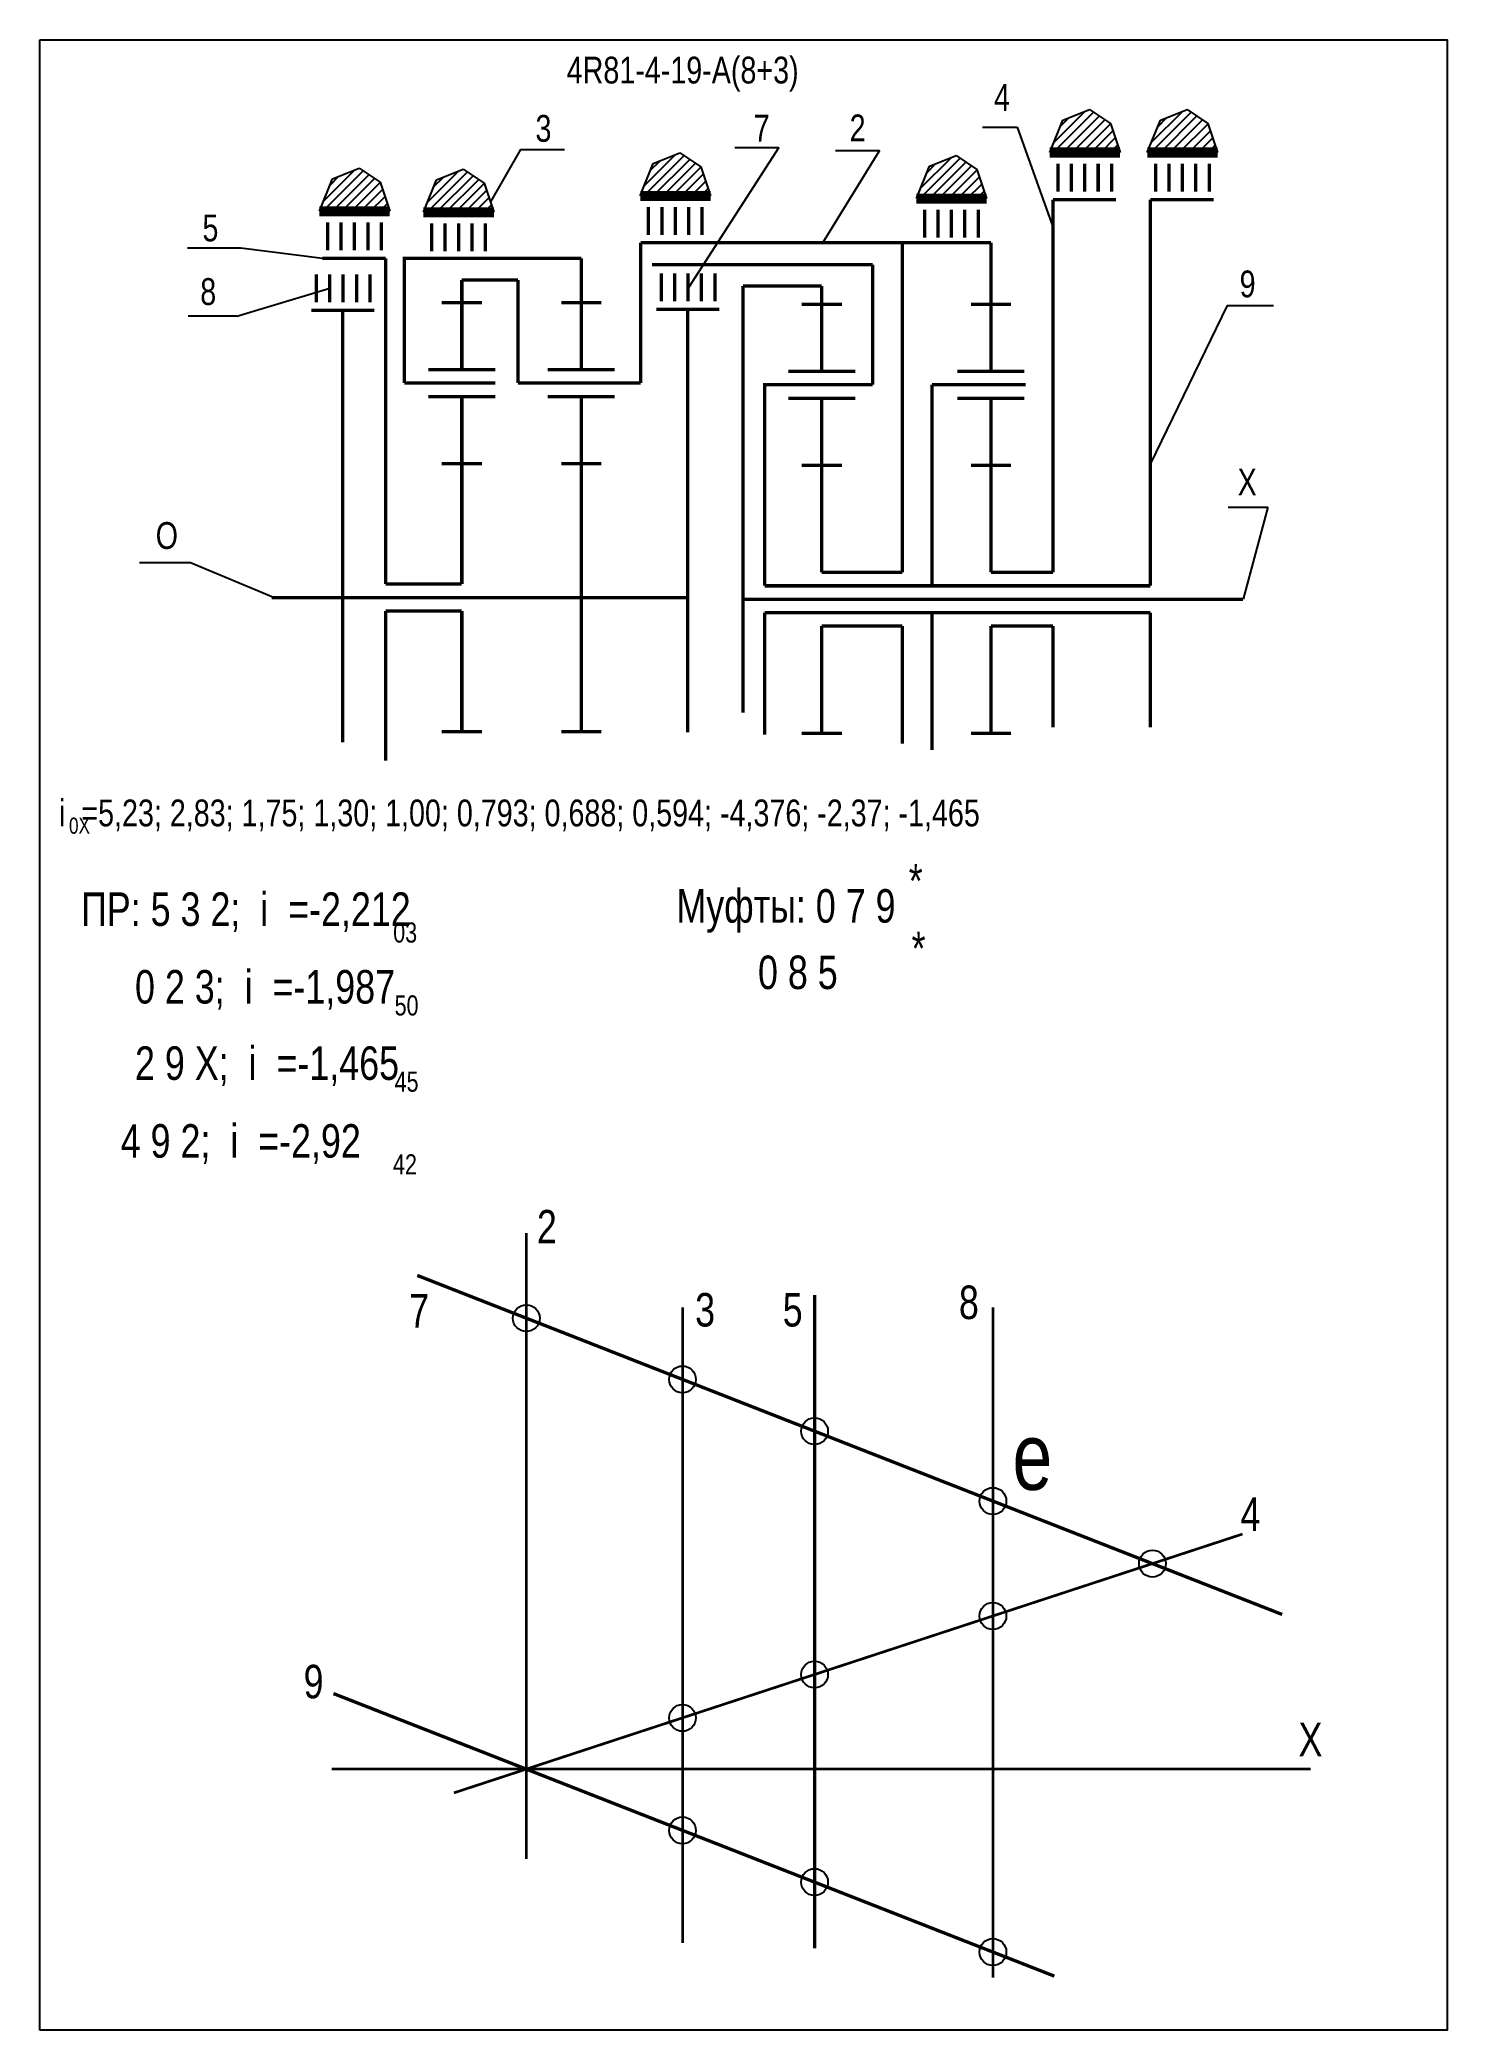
# Model space of a CAD drawing. Extents: x -352 to -142, y 153 to 450.
import ezdxf

# ---------------------------------------------------------------- set-up
doc = ezdxf.new("R2010")
doc.units = 0
doc.header["$LTSCALE"] = 15
doc.layers.get('0').update_dxf_attribs({"linetype": 'CONTINUOUS'})
doc.layers.add('DIM', color=92, linetype='CONTINUOUS')
doc.layers.add('MAIN', color=5, linetype='CONTINUOUS')
doc.styles.add('AMK', font='amk.shx', dxfattribs={"width": 0.8})

msp = doc.modelspace()

# ---------------------------------------------------------------- hatches: boundary and pattern name
at = {"layer": 'DIM'}
h = msp.add_hatch(dxfattribs=at)
h.set_pattern_fill('_USER', color=0, angle=45, style=0, pattern_type=0)
h.set_pattern_definition([(45, (50.501, 7.3508), (-0.7071068, 0.7071068), [])])
h.paths.add_polyline_path([(-199.79, 437.87), (-201.74, 433.05), (-191.24, 433.05), (-192.69, 437.37), (-195.81, 439.49)])
h = msp.add_hatch(dxfattribs=at)
h.set_pattern_fill('_USER', color=0, angle=45, style=0, pattern_type=0)
h.set_pattern_definition([(45, (65.0632, 7.3508), (-0.7071068, 0.7071068), [])])
h.paths.add_polyline_path([(-185.23, 437.87), (-187.18, 433.05), (-176.68, 433.05), (-178.13, 437.37), (-181.24, 439.49)])
h = msp.add_hatch(dxfattribs=at)
h.set_pattern_fill('_USER', color=0, angle=45, style=0, pattern_type=0)
h.set_pattern_definition([(45, (-58.4769, -1.4102), (-0.7071068, 0.7071068), [])])
h.paths.add_polyline_path([(-308.77, 429.11), (-310.72, 424.29), (-300.22, 424.29), (-301.67, 428.61), (-304.78, 430.73)])
h = msp.add_hatch(dxfattribs=at)
h.set_pattern_fill('_USER', color=0, angle=45, style=0, pattern_type=0)
h.set_pattern_definition([(45, (-10.6031, 0.8762), (-0.7071068, 0.7071068), [])])
h.paths.add_polyline_path([(-260.9, 431.39), (-262.84, 426.57), (-252.35, 426.57), (-253.8, 430.9), (-256.91, 433.01)])
h = msp.add_hatch(dxfattribs=at)
h.set_pattern_fill('_USER', color=0, angle=45, style=0, pattern_type=0)
h.set_pattern_definition([(45, (30.5967, 0.4767), (-0.7071068, 0.7071068), [])])
h.paths.add_polyline_path([(-219.7, 431), (-221.64, 426.18), (-211.15, 426.18), (-212.6, 430.5), (-215.71, 432.61)])
h = msp.add_hatch(dxfattribs=at)
h.set_pattern_fill('_USER', color=0, angle=45, style=0, pattern_type=0)
h.set_pattern_definition([(45, (-42.9382, -1.5655), (-0.7071068, 0.7071068), [])])
h.paths.add_polyline_path([(-293.23, 428.95), (-295.18, 424.13), (-284.68, 424.13), (-286.13, 428.46), (-289.25, 430.57)])

# ---------------------------------------------------------------- linework, layer by layer
at = {"const_width": 0.4}
for points in [[(-279.84, 271.84), (-279.84, 178.43)], [(-256.53, 260.74), (-256.53, 165.87)], [(-210.22, 260.74), (-210.22, 160.71)], [(-290.64, 188.28), (-172.97, 226.9)]]:
    msp.add_lwpolyline(points, dxfattribs=at)
at = {"layer": 'DIM', "color": 0}
for p, q in [((-211.79, 436.85), (-206.6, 436.85)), ((-206.6, 436.85), (-201.27, 421.94)), ((-201.74, 433.05), (-199.79, 437.87)), ((-199.79, 437.87), (-195.81, 439.49)), ((-195.81, 439.49), (-192.69, 437.37)), ((-192.69, 437.37), (-191.24, 433.05)), ((-187.18, 433.05), (-185.23, 437.87)), ((-185.23, 437.87), (-181.24, 439.49)), ((-181.24, 439.49), (-178.13, 437.37)), ((-178.13, 437.37), (-176.68, 433.05)), ((-242.17, 433.8), (-255.6, 412.94)), ((-248.74, 433.8), (-242.17, 433.8)), ((-308.77, 429.11), (-304.78, 430.73)), ((-304.78, 430.73), (-301.67, 428.61)), ((-280.72, 433.51), (-285.17, 425.67)), ((-280.72, 433.51), (-274.15, 433.51)), ((-262.84, 426.57), (-260.9, 431.39)), ((-260.9, 431.39), (-256.91, 433.01)), ((-256.91, 433.01), (-253.8, 430.9)), ((-253.8, 430.9), (-252.35, 426.57)), ((-227.12, 433.34), (-235.75, 419.35)), ((-233.69, 433.34), (-227.12, 433.34)), ((-221.64, 426.18), (-219.7, 431)), ((-219.7, 431), (-215.71, 432.61)), ((-215.71, 432.61), (-212.6, 430.5)), ((-200.49, 432.86), (-193.57, 432.86)), ((-185.92, 432.86), (-179.01, 432.86)), ((-310.72, 424.29), (-308.77, 429.11)), ((-301.67, 428.61), (-300.22, 424.29)), ((-295.18, 424.13), (-293.23, 428.95)), ((-293.23, 428.95), (-289.25, 430.57)), ((-289.25, 430.57), (-286.13, 428.46)), ((-286.13, 428.46), (-284.68, 424.13)), ((-212.6, 430.5), (-211.15, 426.18)), ((-261.59, 426.39), (-254.68, 426.39)), ((-220.39, 425.99), (-213.48, 425.99)), ((-330.38, 418.82), (-322.43, 418.82)), ((-322.43, 418.82), (-310.25, 417.27)), ((-323.01, 408.61), (-309.17, 412.8)), ((-175.25, 410.22), (-186.71, 386.64)), ((-175.25, 410.22), (-168.33, 410.22)), ((-323.01, 408.61), (-330.27, 408.61)), ((-175.09, 380.14), (-169.18, 380.14)), ((-169.18, 380.14), (-172.89, 366.39)), ((-329.94, 371.82), (-337.55, 371.82)), ((-317.54, 366.64), (-329.94, 371.82))]:
    msp.add_line(p, q, dxfattribs=at)
for points, const_width in [([(-201.27, 370.39), (-201.27, 426.03)], 0.5), ([(-186.71, 368.39), (-186.71, 426.03)], 0.5), ([(-262.77, 419.6), (-262.77, 398.64)], 0.5), ([(-262.77, 419.6), (-257.77, 419.6)], 0.5), ([(-257.77, 419.6), (-210.51, 419.6)], 0.5), ([(-223.73, 419.6), (-223.73, 370.39)], 0.5), ([(-300.84, 417.27), (-300.84, 368.64)], 0.5), ([(-298.04, 398.64), (-298.04, 417.28), (-271.63, 417.28)], 0.5), ([(-228.15, 416.3), (-261.07, 416.3)], 0.5), ([(-228.15, 398.39), (-228.15, 416.3)], 0.5), ([(-289.46, 414.01), (-281.1, 414.01)], 0.5), ([(-281.1, 398.64), (-281.1, 414.01)], 0.5), ([(-247.52, 413.13), (-247.52, 349.47)], 0.5), ([(-235.75, 413.13), (-247.52, 413.13)], 0.5), ([(-255.76, 409.66), (-255.76, 346.52)], 0.5), ([(-307.23, 345.03), (-307.23, 409.51)], 0.5), ([(-240.75, 398.39), (-244.27, 398.39), (-244.27, 368.39)], 0.5), ([(-230.75, 398.39), (-230.51, 398.39)], 0.5), ([(-219.32, 398.39), (-219.32, 368.39)], 0.5), ([(-300.84, 368.64), (-289.46, 368.64)], 0.5), ([(-244.27, 368.39), (-210.51, 368.39)], 0.5), ([(-235.75, 370.39), (-223.73, 370.39)], 0.5), ([(-210.51, 370.39), (-201.27, 370.39)], 0.5), ([(-210.51, 368.39), (-186.71, 368.39)], 0.5), ([(-317.85, 366.64), (-271.63, 366.64)], 0.5), ([(-271.63, 366.64), (-255.76, 366.64)], 0.5), ([(-247.52, 366.39), (-193.3, 366.39)], 0.5), ([(-235.75, 366.39), (-172.89, 366.39)], 0.5), ([(-300.84, 364.64), (-289.46, 364.64)], 0.5), ([(-300.84, 364.64), (-300.84, 342.31)], 0.5), ([(-244.27, 364.39), (-210.51, 364.39)], 0.5), ([(-244.27, 364.39), (-244.27, 346.19)], 0.5), ([(-235.75, 362.39), (-223.73, 362.39)], 0.5), ([(-223.73, 362.39), (-223.73, 344.85)], 0.5), ([(-219.32, 364.39), (-219.32, 343.89)], 0.5), ([(-210.51, 364.39), (-186.71, 364.39)], 0.5), ([(-210.51, 362.39), (-201.27, 362.39)], 0.5), ([(-201.27, 347.26), (-201.27, 362.39)], 0.5), ([(-186.71, 347.26), (-186.71, 364.39)], 0.5), ([(-167.06, 214.9), (-296.11, 265.49)], 0.5), ([(-236.83, 262.55), (-236.83, 165.08)], 0.5), ([(-201.04, 160.93), (-308.62, 203.1)], 0.5), ([(-308.9, 191.82), (-162.8, 191.82)], 0.4)]:
    msp.add_lwpolyline(points, dxfattribs=dict(at, const_width=const_width))
for centre in [(-279.84, 259.11), (-256.53, 249.97), (-236.83, 242.25), (-210.22, 231.82), (-186.41, 222.49), (-210.22, 214.67), (-236.83, 205.94), (-256.53, 199.47), (-256.53, 182.68), (-236.83, 174.96), (-210.22, 164.53)]:
    msp.add_circle(centre, 2, dxfattribs=at)
at = {"layer": 'MAIN'}
for points in [[(-352.43, 152.87), (-352.43, 449.87)], [(-352.43, 449.87), (-142.43, 449.87), (-142.43, 152.87), (-352.43, 152.87)]]:
    msp.add_lwpolyline(points, dxfattribs=at)
at = {"layer": 'MAIN', "color": 0}
for points, const_width in [([(-201.74, 433.05), (-191.24, 433.05)], 1.5), ([(-187.18, 433.05), (-176.68, 433.05)], 1.5), ([(-192.51, 431.4), (-192.51, 427.2)], 0.5), ([(-177.94, 431.4), (-177.94, 427.2)], 0.5), ([(-310.72, 424.29), (-300.22, 424.29)], 1.5), ([(-295.18, 424.13), (-284.68, 424.13)], 1.5), ([(-262.84, 426.57), (-252.35, 426.57)], 1.5), ([(-253.61, 424.92), (-253.61, 420.73)], 0.5), ([(-221.64, 426.18), (-211.15, 426.18)], 1.5), ([(-212.41, 424.52), (-212.41, 420.33)], 0.5), ([(-201.27, 426.03), (-191.86, 426.03)], 0.5), ([(-186.71, 426.03), (-177.3, 426.03)], 0.5), ([(-301.48, 422.64), (-301.48, 418.44)], 0.5), ([(-285.95, 422.48), (-285.95, 418.28)], 0.5), ([(-210.51, 400.39), (-210.51, 419.6)], 0.5), ([(-310.25, 417.27), (-300.84, 417.27)], 0.5), ([(-271.63, 410.64), (-271.63, 417.28)], 0.5), ([(-303.17, 414.88), (-303.17, 410.68)], 0.5), ([(-289.46, 410.64), (-289.46, 414.01)], 0.5), ([(-251.7, 415.03), (-251.7, 410.83)], 0.5), ([(-235.75, 410.39), (-235.75, 413.13)], 0.5), ([(-289.46, 410.64), (-292.46, 410.64)], 0.5), ([(-289.46, 400.64), (-289.46, 410.64)], 0.5), ([(-289.46, 410.64), (-286.46, 410.64)], 0.5), ([(-271.63, 410.64), (-274.63, 410.64)], 0.5), ([(-271.63, 400.64), (-271.63, 410.64)], 0.5), ([(-271.63, 410.64), (-268.63, 410.64)], 0.5), ([(-260.46, 409.66), (-251.05, 409.66)], 0.5), ([(-235.75, 410.39), (-238.75, 410.39)], 0.5), ([(-235.75, 400.39), (-235.75, 410.39)], 0.5), ([(-235.75, 410.39), (-232.75, 410.39)], 0.5), ([(-210.51, 410.39), (-213.51, 410.39)], 0.5), ([(-210.51, 410.39), (-207.51, 410.39)], 0.5), ([(-311.94, 409.51), (-302.53, 409.51)], 0.5), ([(-284.46, 398.64), (-298.04, 398.64)], 0.5), ([(-262.77, 398.64), (-281.1, 398.64)], 0.5), ([(-228.15, 398.39), (-240.75, 398.39)], 0.5), ([(-205.31, 398.39), (-219.32, 398.39)], 0.5), ([(-289.46, 396.64), (-294.46, 396.64)], 0.5), ([(-289.46, 386.64), (-289.46, 396.64), (-284.46, 396.64)], 0.5), ([(-271.63, 396.64), (-276.63, 396.64)], 0.5), ([(-271.63, 386.64), (-271.63, 396.64), (-266.63, 396.64)], 0.5), ([(-235.75, 396.39), (-240.75, 396.39)], 0.5), ([(-235.75, 386.39), (-235.75, 396.39), (-230.75, 396.39)], 0.5), ([(-210.51, 396.39), (-215.51, 396.39)], 0.5), ([(-210.51, 386.39), (-210.51, 396.39), (-205.51, 396.39)], 0.5), ([(-289.46, 386.64), (-292.46, 386.64)], 0.5), ([(-289.46, 368.64), (-289.46, 386.64)], 0.5), ([(-289.46, 386.64), (-286.46, 386.64)], 0.5), ([(-271.63, 386.64), (-274.63, 386.64)], 0.5), ([(-271.63, 366.64), (-271.63, 386.64)], 0.5), ([(-271.63, 386.64), (-268.63, 386.64)], 0.5), ([(-235.75, 386.39), (-238.75, 386.39)], 0.5), ([(-235.75, 370.39), (-235.75, 386.39)], 0.5), ([(-235.75, 386.39), (-232.75, 386.39)], 0.5), ([(-210.51, 386.39), (-213.51, 386.39)], 0.5), ([(-210.51, 370.39), (-210.51, 386.39)], 0.5), ([(-210.51, 386.39), (-207.51, 386.39)], 0.5), ([(-271.63, 366.64), (-271.63, 346.64)], 0.5), ([(-289.46, 364.64), (-289.46, 346.64)], 0.5), ([(-235.75, 362.39), (-235.75, 346.39)], 0.5), ([(-210.51, 362.39), (-210.51, 346.39)], 0.5), ([(-289.46, 346.64), (-292.46, 346.64)], 0.5), ([(-289.46, 346.64), (-286.46, 346.64)], 0.5), ([(-271.63, 346.64), (-274.63, 346.64)], 0.5), ([(-271.63, 346.64), (-268.63, 346.64)], 0.5), ([(-235.75, 346.39), (-238.75, 346.39)], 0.5), ([(-235.75, 346.39), (-232.75, 346.39)], 0.5), ([(-210.51, 346.39), (-213.51, 346.39)], 0.5), ([(-210.51, 346.39), (-207.51, 346.39)], 0.5)]:
    msp.add_lwpolyline(points, dxfattribs=dict(at, const_width=const_width))
for points in [[(-200.51, 431.4, 0.5, 0.5, 0), (-200.51, 427.2, 0.5, 0.5, 0)], [(-198.51, 431.4, 0.5, 0.5, 0), (-198.51, 427.2, 0.5, 0.5, 0)], [(-196.51, 431.4, 0.5, 0.5, 0), (-196.51, 427.2, 0.5, 0.5, 0)], [(-194.51, 431.4, 0.5, 0.5, 0), (-194.51, 427.2, 0.5, 0.5, 0)], [(-185.94, 431.4, 0.5, 0.5, 0), (-185.94, 427.2, 0.5, 0.5, 0)], [(-183.94, 431.4, 0.5, 0.5, 0), (-183.94, 427.2, 0.5, 0.5, 0)], [(-181.94, 431.4, 0.5, 0.5, 0), (-181.94, 427.2, 0.5, 0.5, 0)], [(-179.94, 431.4, 0.5, 0.5, 0), (-179.94, 427.2, 0.5, 0.5, 0)], [(-261.61, 424.92, 0.5, 0.5, 0), (-261.61, 420.73, 0.5, 0.5, 0)], [(-259.61, 424.92, 0.5, 0.5, 0), (-259.61, 420.73, 0.5, 0.5, 0)], [(-257.61, 424.92, 0.5, 0.5, 0), (-257.61, 420.73, 0.5, 0.5, 0)], [(-255.61, 424.92, 0.5, 0.5, 0), (-255.61, 420.73, 0.5, 0.5, 0)], [(-220.41, 424.52, 0.5, 0.5, 0), (-220.41, 420.33, 0.5, 0.5, 0)], [(-218.41, 424.52, 0.5, 0.5, 0), (-218.41, 420.33, 0.5, 0.5, 0)], [(-216.41, 424.52, 0.5, 0.5, 0), (-216.41, 420.33, 0.5, 0.5, 0)], [(-214.41, 424.52, 0.5, 0.5, 0), (-214.41, 420.33, 0.5, 0.5, 0)], [(-309.48, 422.64, 0.5, 0.5, 0), (-309.48, 418.44, 0.5, 0.5, 0)], [(-307.48, 422.64, 0.5, 0.5, 0), (-307.48, 418.44, 0.5, 0.5, 0)], [(-305.48, 422.64, 0.5, 0.5, 0), (-305.48, 418.44, 0.5, 0.5, 0)], [(-303.48, 422.64, 0.5, 0.5, 0), (-303.48, 418.44, 0.5, 0.5, 0)], [(-293.95, 422.48, 0.5, 0.5, 0), (-293.95, 418.28, 0.5, 0.5, 0)], [(-291.95, 422.48, 0.5, 0.5, 0), (-291.95, 418.28, 0.5, 0.5, 0)], [(-289.95, 422.48, 0.5, 0.5, 0), (-289.95, 418.28, 0.5, 0.5, 0)], [(-287.95, 422.48, 0.5, 0.5, 0), (-287.95, 418.28, 0.5, 0.5, 0)], [(-311.17, 414.88, 0.5, 0.5, 0), (-311.17, 410.68, 0.5, 0.5, 0)], [(-309.17, 414.88, 0.5, 0.5, 0), (-309.17, 410.68, 0.5, 0.5, 0)], [(-307.17, 414.88, 0.5, 0.5, 0), (-307.17, 410.68, 0.5, 0.5, 0)], [(-305.17, 414.88, 0.5, 0.5, 0), (-305.17, 410.68, 0.5, 0.5, 0)], [(-259.7, 415.03, 0.5, 0.5, 0), (-259.7, 410.83, 0.5, 0.5, 0)], [(-257.7, 415.03, 0.5, 0.5, 0), (-257.7, 410.83, 0.5, 0.5, 0)], [(-255.7, 415.03, 0.5, 0.5, 0), (-255.7, 410.83, 0.5, 0.5, 0)], [(-253.7, 415.03, 0.5, 0.5, 0), (-253.7, 410.83, 0.5, 0.5, 0)], [(-284.46, 400.64, 0.5, 0.5, 0), (-294.46, 400.64, 0.5, 0.5, 0)], [(-266.63, 400.64, 0.5, 0.5, 0), (-276.63, 400.64, 0.5, 0.5, 0)], [(-230.75, 400.39, 0.5, 0.5, 0), (-240.75, 400.39, 0.5, 0.5, 0)], [(-205.51, 400.39, 0.5, 0.5, 0), (-215.51, 400.39, 0.5, 0.5, 0)]]:
    msp.add_lwpolyline(points, format="xyseb", dxfattribs=at)

# ---------------------------------------------------------------- texts
at = {"layer": 'DIM', "color": 0, "style": 'AMK', "width": 0.8}
for s, height, p in [('4R81-4-19-A(8+3)', 4, (-273.81, 443.35)), ('4', 4, (-210.06, 439.26)), ('3', 4, (-278.47, 434.65)), ('7', 4, (-245.91, 434.68)), ('2', 4, (-231.59, 434.72)), ('5', 4, (-328.16, 419.79)), ('8', 4, (-328.49, 410.3)), ('9', 4, (-173.4, 411.44)), ('X', 4, (-173.7, 381.87)), ('O', 4, (-335.14, 373.9)), ('i  =5,23; 2,83; 1,75; 1,30; 1,00; 0,793; 0,688; 0,594; -4,376; -2,37; -1,465', 4, (-349.56, 332.5)), ('0X', 2.4, (-348.08, 331.4)), ('*', 5, (-222.78, 321.86)), (' ПР: 5 3 2;  i  =-2,212', 5, (-347.76, 317.65)), ('Муфты: 0 7 9', 5, (-257.44, 318.13)), ('03', 3, (-299.7, 315.16)), ('*', 5, (-222.35, 311.79)), ('       0 8 5', 5, (-255.67, 308.22)), ('    0 2 3;  i  =-1,987', 5, (-344.17, 306.06)), ('50', 3, (-299.49, 304.28)), ('    2 9 X;  i  =-1,465', 5, (-344.17, 294.67)), ('45', 3, (-299.49, 292.9)), ('     4 9 2;  i  =-2,92', 5, (-347.79, 283.06)), ('42', 3, (-299.73, 280.57)), ('2', 5, (-278.26, 270.26)), ('7', 5, (-297.33, 257.72)), ('3', 5, (-254.65, 257.87)), ('5', 5, (-241.58, 257.87)), ('8', 5, (-215.29, 258.98)), ('e', 10, (-207.3, 233.49)), ('4', 5, (-173.27, 227.37)), ('9', 5, (-313.07, 202.39)), ('X', 5, (-164.62, 193.74))]:
    msp.add_text(s, height=height, dxfattribs=at).set_placement(p)

doc.saveas('drawing.dxf')
